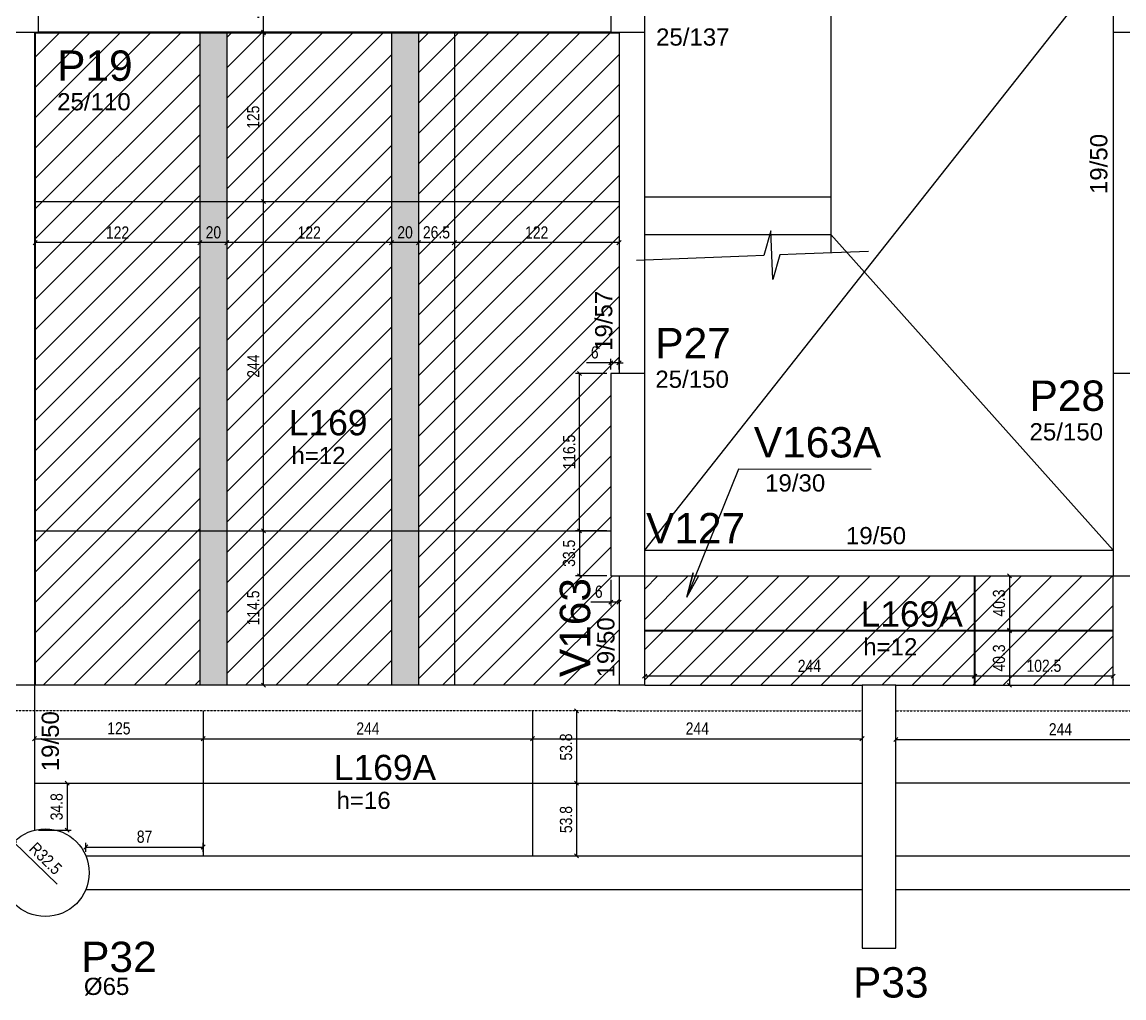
# Model space of a CAD drawing. Header units: millimetres. Extents: x 3165 to 9493, y 682 to 4304.
# Drawn here: x 5408 to 6224, y 1934 to 2658 of the extents above; entities that cross this region are included whole.
import ezdxf

# ---------------------------------------------------------------- set-up
doc = ezdxf.new("R2010")
doc.units = ezdxf.units.MM
doc.linetypes.add('HIDDEN2', pattern=[0.1875, 0.125, -0.0625])
for name, color, linetype in [('1', 3, 'Continuous'), ('210', 3, 'HIDDEN2'), ('212', 3, 'Continuous'), ('213', 3, 'Continuous'), ('216', 3, 'Continuous'), ('220', 5, 'Continuous'), ('221', 1, 'Continuous'), ('222', 6, 'Continuous'), ('226', 4, 'Continuous'), ('230', 3, 'Continuous'), ('233', 6, 'Continuous'), ('249', 1, 'Continuous'), ('COTA', 2, 'Continuous'), ('Painéis', 200, 'Continuous')]:
    doc.layers.add(name, color=color, linetype=linetype)
doc.layers.add('Hachura', color=251, linetype='Continuous', lineweight=9)
doc.layers.add('REAPROVEITAMENTO', color=251, linetype='Continuous', lineweight=9)
doc.styles.add('COTA TECNICA-50', font='techl___.ttf', dxfattribs={"height": 9})
doc.styles.get("Standard").update_dxf_attribs({"font": 'arial.ttf'})
doc.dimstyles.new('COTA PAINEL-50', dxfattribs={"dimtxt": 9, "dimasz": 3, "dimexe": 3, "dimexo": 3, "dimgap": 3, "dimtad": 1, "dimdec": 1, "dimzin": 12, "dimdsep": 46, "dimtxsty": 'COTA TECNICA-50', "dimblk1": 'OBLIQUE', "dimblk2": 'OBLIQUE', "dimsah": 1, "dimcen": 0.9, "dimclrd": 4, "dimclre": 4, "dimclrt": 240, "dimadec": 1, "dimazin": 3, "dimtfac": 1, "dimtdec": 1, "dimtmove": 0, "dimatfit": 3, "dimfxl": 1, "dimtolj": 1, "dimtzin": 12, "dimarcsym": 0})

# ---------------------------------------------------------------- blocks, each defined once
blk = doc.blocks.new('_Oblique')
at = {"color": 0, "linetype": 'ByBlock', "lineweight": -2}
blk.add_line((-0.5, -0.5), (0.5, 0.5), dxfattribs=at)
blk = doc.blocks.new('*D478')
at = {"layer": 'COTA', "color": 4, "lineweight": -2, "transparency": 16777216}
blk.add_line((6139.49, 2247.31), (6139.49, 2207.06), dxfattribs=at)
at = {"layer": 'Defpoints', "color": 0, "transparency": 16777216}
for p in [(6139.49, 2247.31), (6139.49, 2207.06), (6139.49, 2207.06)]:
    blk.add_point(p, dxfattribs=at)
at = {"layer": 'COTA', "color": 4, "lineweight": -2, "transparency": 16777216, "xscale": 3, "yscale": 3, "zscale": 3}
for p, rotation in [((6139.49, 2247.31), 90), ((6139.49, 2207.06), 270)]:
    blk.add_blockref('_Oblique', p, dxfattribs=dict(at, rotation=rotation))
at = {"layer": 'COTA', "color": 240, "transparency": 16777216, "insert": (6131.79, 2227.18), "char_height": 9, "attachment_point": 5, "rotation": 90, "style": 'COTA TECNICA-50'}
blk.add_mtext('\\A1;40.3', dxfattribs=at)
blk = doc.blocks.new('*D479')
at = {"layer": 'COTA', "color": 4, "lineweight": -2, "transparency": 16777216}
for p, q in [((6139.49, 2206.56), (6139.49, 2166.3)), ((6142.49, 2166.3), (6142.49, 2166.3))]:
    blk.add_line(p, q, dxfattribs=at)
at = {"layer": 'Defpoints', "color": 0, "transparency": 16777216}
for p in [(6139.49, 2206.56), (6139.49, 2166.3), (6139.49, 2166.3)]:
    blk.add_point(p, dxfattribs=at)
at = {"layer": 'COTA', "color": 4, "lineweight": -2, "transparency": 16777216, "xscale": 3, "yscale": 3, "zscale": 3}
for p, rotation in [((6139.49, 2206.56), 90), ((6139.49, 2166.3), 270)]:
    blk.add_blockref('_Oblique', p, dxfattribs=dict(at, rotation=rotation))
at = {"layer": 'COTA', "color": 240, "transparency": 16777216, "insert": (6131.79, 2186.43), "char_height": 9, "attachment_point": 5, "rotation": 90, "style": 'COTA TECNICA-50'}
blk.add_mtext('\\A1;40.3', dxfattribs=at)
blk = doc.blocks.new('*D480')
at = {"layer": 'COTA', "color": 4, "lineweight": -2, "transparency": 16777216}
for p, q in [((6216.28, 2173.02), (6113.78, 2173.02)), ((6113.78, 2170.49), (6113.78, 2170.02)), ((6216.28, 2170.49), (6216.28, 2170.02))]:
    blk.add_line(p, q, dxfattribs=at)
at = {"layer": 'Defpoints', "color": 0, "transparency": 16777216}
for p in [(6113.78, 2173.49), (6113.78, 2173.02), (6216.28, 2173.49)]:
    blk.add_point(p, dxfattribs=at)
at = {"layer": 'COTA', "color": 4, "lineweight": -2, "transparency": 16777216, "xscale": 3, "yscale": 3, "zscale": 3, "rotation": 180}
blk.add_blockref('_Oblique', (6113.78, 2173.02), dxfattribs=at)
at = {"layer": 'COTA', "color": 4, "lineweight": -2, "transparency": 16777216, "xscale": 3, "yscale": 3, "zscale": 3}
blk.add_blockref('_Oblique', (6216.28, 2173.02), dxfattribs=at)
at = {"layer": 'COTA', "color": 240, "transparency": 16777216, "insert": (6165.03, 2180.62), "char_height": 9, "attachment_point": 5, "style": 'COTA TECNICA-50'}
blk.add_mtext('\\A1;102.5', dxfattribs=at)
blk = doc.blocks.new('*D481')
at = {"layer": 'COTA', "color": 4, "lineweight": -2, "transparency": 16777216}
blk.add_line((6113.28, 2173.02), (5869.28, 2173.02), dxfattribs=at)
at = {"layer": 'Defpoints', "color": 0, "transparency": 16777216}
for p in [(5869.28, 2173.02), (5869.28, 2173.02), (6113.28, 2173.02)]:
    blk.add_point(p, dxfattribs=at)
at = {"layer": 'COTA', "color": 4, "lineweight": -2, "transparency": 16777216, "xscale": 3, "yscale": 3, "zscale": 3, "rotation": 180}
blk.add_blockref('_Oblique', (5869.28, 2173.02), dxfattribs=at)
at = {"layer": 'COTA', "color": 4, "lineweight": -2, "transparency": 16777216, "xscale": 3, "yscale": 3, "zscale": 3}
blk.add_blockref('_Oblique', (6113.28, 2173.02), dxfattribs=at)
at = {"layer": 'COTA', "color": 240, "transparency": 16777216, "insert": (5991.28, 2180.59), "char_height": 9, "attachment_point": 5, "style": 'COTA TECNICA-50'}
blk.add_mtext('\\A1;244', dxfattribs=at)
blk = doc.blocks.new('*D518')
at = {"layer": 'COTA', "color": 4, "lineweight": -2, "transparency": 16777216}
blk.add_line((5586.95, 2166.3), (5586.95, 2280.8), dxfattribs=at)
at = {"layer": 'Defpoints', "color": 0, "transparency": 16777216}
for p in [(5586.95, 2280.8), (5586.95, 2280.8), (5586.95, 2166.3)]:
    blk.add_point(p, dxfattribs=at)
at = {"layer": 'COTA', "color": 4, "lineweight": -2, "transparency": 16777216, "xscale": 3, "yscale": 3, "zscale": 3}
for p, rotation in [((5586.95, 2280.8), 90), ((5586.95, 2166.3), 270)]:
    blk.add_blockref('_Oblique', p, dxfattribs=dict(at, rotation=rotation))
at = {"layer": 'COTA', "color": 240, "transparency": 16777216, "insert": (5579.36, 2223.55), "char_height": 9, "attachment_point": 5, "rotation": 90, "style": 'COTA TECNICA-50'}
blk.add_mtext('\\A1;114.5', dxfattribs=at)
blk = doc.blocks.new('*D673')
at = {"layer": 'COTA', "color": 4, "lineweight": -2, "transparency": 16777216}
blk.add_line((5586.95, 2280.8), (5586.95, 2524.8), dxfattribs=at)
at = {"layer": 'Defpoints', "color": 0, "transparency": 16777216}
for p in [(5586.95, 2524.8), (5586.95, 2524.8), (5586.95, 2280.8)]:
    blk.add_point(p, dxfattribs=at)
at = {"layer": 'COTA', "color": 4, "lineweight": -2, "transparency": 16777216, "xscale": 3, "yscale": 3, "zscale": 3}
for p, rotation in [((5586.95, 2524.8), 90), ((5586.95, 2280.8), 270)]:
    blk.add_blockref('_Oblique', p, dxfattribs=dict(at, rotation=rotation))
at = {"layer": 'COTA', "color": 240, "transparency": 16777216, "insert": (5579.39, 2402.8), "char_height": 9, "attachment_point": 5, "rotation": 90, "style": 'COTA TECNICA-50'}
blk.add_mtext('\\A1;244', dxfattribs=at)
blk = doc.blocks.new('*D674')
at = {"layer": 'COTA', "color": 4, "lineweight": -2, "transparency": 16777216}
blk.add_line((5586.95, 2524.8), (5586.95, 2649.8), dxfattribs=at)
at = {"layer": 'Defpoints', "color": 0, "transparency": 16777216}
for p in [(5586.95, 2649.8), (5586.95, 2649.8), (5586.95, 2524.8)]:
    blk.add_point(p, dxfattribs=at)
at = {"layer": 'COTA', "color": 4, "lineweight": -2, "transparency": 16777216, "xscale": 3, "yscale": 3, "zscale": 3}
for p, rotation in [((5586.95, 2649.8), 90), ((5586.95, 2524.8), 270)]:
    blk.add_blockref('_Oblique', p, dxfattribs=dict(at, rotation=rotation))
at = {"layer": 'COTA', "color": 240, "transparency": 16777216, "insert": (5579.36, 2587.3), "char_height": 9, "attachment_point": 5, "rotation": 90, "style": 'COTA TECNICA-50'}
blk.add_mtext('\\A1;125', dxfattribs=at)
blk = doc.blocks.new('*D519')
at = {"layer": 'COTA', "color": 4, "lineweight": -2, "transparency": 16777216}
for p, q in [((5586.95, 2650.3), (5586.95, 2671.89)), ((5586.95, 2649.8), (5586.95, 2650.3)), ((5586.95, 2649.8), (5586.95, 2646.8))]:
    blk.add_line(p, q, dxfattribs=at)
at = {"layer": 'Defpoints', "color": 0, "transparency": 16777216}
for p in [(5586.95, 2650.3), (5586.95, 2650.3), (5586.95, 2649.8)]:
    blk.add_point(p, dxfattribs=at)
at = {"layer": 'COTA', "color": 4, "lineweight": -2, "transparency": 16777216, "xscale": 3, "yscale": 3, "zscale": 3}
for p, rotation in [((5586.95, 2650.3), 270), ((5586.95, 2649.8), 90)]:
    blk.add_blockref('_Oblique', p, dxfattribs=dict(at, rotation=rotation))
at = {"layer": 'COTA', "color": 240, "transparency": 16777216, "insert": (5579.36, 2664.1), "char_height": 9, "attachment_point": 5, "rotation": 90, "style": 'COTA TECNICA-50'}
blk.add_mtext('\\A1;.5', dxfattribs=at)
blk = doc.blocks.new('*D675')
at = {"layer": 'COTA', "color": 4, "lineweight": -2, "transparency": 16777216}
for p, q in [((5841.28, 2280.8), (5817.96, 2280.8)), ((5820.96, 2280.8), (5820.96, 2247.31)), ((5841.28, 2247.31), (5817.96, 2247.31))]:
    blk.add_line(p, q, dxfattribs=at)
at = {"layer": 'Defpoints', "color": 0, "transparency": 16777216}
for p in [(5844.28, 2280.8), (5820.96, 2247.31), (5844.28, 2247.31)]:
    blk.add_point(p, dxfattribs=at)
at = {"layer": 'COTA', "color": 4, "lineweight": -2, "transparency": 16777216, "xscale": 3, "yscale": 3, "zscale": 3}
for p, rotation in [((5820.96, 2280.8), 90), ((5820.96, 2247.31), 270)]:
    blk.add_blockref('_Oblique', p, dxfattribs=dict(at, rotation=rotation))
at = {"layer": 'COTA', "color": 240, "transparency": 16777216, "insert": (5813.26, 2264.06), "char_height": 9, "attachment_point": 5, "rotation": 90, "style": 'COTA TECNICA-50'}
blk.add_mtext('\\A1;33.5', dxfattribs=at)
blk = doc.blocks.new('*D520')
at = {"layer": 'COTA', "color": 4, "lineweight": -2, "transparency": 16777216}
for p, q in [((5844.28, 2244.31), (5844.28, 2224.92)), ((5850.28, 2244.31), (5850.28, 2224.92)), ((5844.28, 2227.92), (5829.28, 2227.92)), ((5850.28, 2227.92), (5844.28, 2227.92))]:
    blk.add_line(p, q, dxfattribs=at)
at = {"layer": 'Defpoints', "color": 0, "transparency": 16777216}
for p in [(5844.28, 2247.31), (5850.28, 2247.31), (5844.28, 2227.92)]:
    blk.add_point(p, dxfattribs=at)
at = {"layer": 'COTA', "color": 4, "lineweight": -2, "transparency": 16777216, "xscale": 3, "yscale": 3, "zscale": 3, "rotation": 180}
blk.add_blockref('_Oblique', (5844.28, 2227.92), dxfattribs=at)
at = {"layer": 'COTA', "color": 4, "lineweight": -2, "transparency": 16777216, "xscale": 3, "yscale": 3, "zscale": 3}
blk.add_blockref('_Oblique', (5850.28, 2227.92), dxfattribs=at)
at = {"layer": 'COTA', "color": 240, "transparency": 16777216, "insert": (5835.28, 2235.51), "char_height": 9, "attachment_point": 5, "style": 'COTA TECNICA-50'}
blk.add_mtext('\\A1;6', dxfattribs=at)
blk = doc.blocks.new('*D521')
at = {"layer": 'COTA', "color": 4, "lineweight": -2, "transparency": 16777216}
for p, q in [((5841.28, 2397.31), (5817.96, 2397.31)), ((5820.96, 2280.8), (5820.96, 2397.31)), ((5841.28, 2280.8), (5817.96, 2280.8))]:
    blk.add_line(p, q, dxfattribs=at)
at = {"layer": 'Defpoints', "color": 0, "transparency": 16777216}
for p in [(5820.96, 2397.31), (5844.28, 2397.31), (5844.28, 2280.8)]:
    blk.add_point(p, dxfattribs=at)
at = {"layer": 'COTA', "color": 4, "lineweight": -2, "transparency": 16777216, "xscale": 3, "yscale": 3, "zscale": 3}
for p, rotation in [((5820.96, 2397.31), 90), ((5820.96, 2280.8), 270)]:
    blk.add_blockref('_Oblique', p, dxfattribs=dict(at, rotation=rotation))
at = {"layer": 'COTA', "color": 240, "transparency": 16777216, "insert": (5813.36, 2339.06), "char_height": 9, "attachment_point": 5, "rotation": 90, "style": 'COTA TECNICA-50'}
blk.add_mtext('\\A1;116.5', dxfattribs=at)
blk = doc.blocks.new('*D522')
at = {"layer": 'COTA', "color": 4, "lineweight": -2, "transparency": 16777216}
for p, q in [((5844.28, 2400.31), (5844.28, 2408.31)), ((5850.28, 2400.31), (5850.28, 2408.31)), ((5844.28, 2405.31), (5826.28, 2405.31)), ((5850.28, 2405.31), (5844.28, 2405.31)), ((5850.28, 2405.31), (5853.28, 2405.31))]:
    blk.add_line(p, q, dxfattribs=at)
at = {"layer": 'Defpoints', "color": 0, "transparency": 16777216}
for p in [(5844.28, 2405.31), (5844.28, 2397.31), (5850.28, 2397.31)]:
    blk.add_point(p, dxfattribs=at)
at = {"layer": 'COTA', "color": 4, "lineweight": -2, "transparency": 16777216, "xscale": 3, "yscale": 3, "zscale": 3}
blk.add_blockref('_Oblique', (5844.28, 2405.31), dxfattribs=at)
at = {"layer": 'COTA', "color": 4, "lineweight": -2, "transparency": 16777216, "xscale": 3, "yscale": 3, "zscale": 3, "rotation": 180}
blk.add_blockref('_Oblique', (5850.28, 2405.31), dxfattribs=at)
at = {"layer": 'COTA', "color": 240, "transparency": 16777216, "insert": (5832.28, 2412.9), "char_height": 9, "attachment_point": 5, "style": 'COTA TECNICA-50'}
blk.add_mtext('\\A1;6', dxfattribs=at)
blk = doc.blocks.new('*D676')
at = {"layer": 'COTA', "color": 4, "lineweight": -2, "transparency": 16777216}
for p, q in [((5728.28, 2524.18), (5728.28, 2491.33)), ((5850.28, 2494.33), (5728.28, 2494.33))]:
    blk.add_line(p, q, dxfattribs=at)
at = {"layer": 'Defpoints', "color": 0, "transparency": 16777216}
for p in [(5728.28, 2527.18), (5728.28, 2494.33), (5850.28, 2494.33)]:
    blk.add_point(p, dxfattribs=at)
at = {"layer": 'COTA', "color": 4, "lineweight": -2, "transparency": 16777216, "xscale": 3, "yscale": 3, "zscale": 3, "rotation": 180}
blk.add_blockref('_Oblique', (5728.28, 2494.33), dxfattribs=at)
at = {"layer": 'COTA', "color": 4, "lineweight": -2, "transparency": 16777216, "xscale": 3, "yscale": 3, "zscale": 3}
blk.add_blockref('_Oblique', (5850.28, 2494.33), dxfattribs=at)
at = {"layer": 'COTA', "color": 240, "transparency": 16777216, "insert": (5789.28, 2501.88), "char_height": 9, "attachment_point": 5, "style": 'COTA TECNICA-50'}
blk.add_mtext('\\A1;122', dxfattribs=at)
blk = doc.blocks.new('*D677')
at = {"layer": 'COTA', "color": 4, "lineweight": -2, "transparency": 16777216}
for p, q in [((5701.78, 2524.18), (5701.78, 2491.33)), ((5728.28, 2494.33), (5701.78, 2494.33))]:
    blk.add_line(p, q, dxfattribs=at)
at = {"layer": 'Defpoints', "color": 0, "transparency": 16777216}
for p in [(5701.78, 2527.18), (5701.78, 2494.33), (5728.28, 2494.33)]:
    blk.add_point(p, dxfattribs=at)
at = {"layer": 'COTA', "color": 4, "lineweight": -2, "transparency": 16777216, "xscale": 3, "yscale": 3, "zscale": 3, "rotation": 180}
blk.add_blockref('_Oblique', (5701.78, 2494.33), dxfattribs=at)
at = {"layer": 'COTA', "color": 4, "lineweight": -2, "transparency": 16777216, "xscale": 3, "yscale": 3, "zscale": 3}
blk.add_blockref('_Oblique', (5728.28, 2494.33), dxfattribs=at)
at = {"layer": 'COTA', "color": 240, "transparency": 16777216, "insert": (5715.03, 2501.93), "char_height": 9, "attachment_point": 5, "style": 'COTA TECNICA-50'}
blk.add_mtext('\\A1;26.5', dxfattribs=at)
blk = doc.blocks.new('*D678')
at = {"layer": 'COTA', "color": 4, "lineweight": -2, "transparency": 16777216}
for p, q in [((5681.78, 2524.18), (5681.78, 2491.33)), ((5701.78, 2494.33), (5681.78, 2494.33))]:
    blk.add_line(p, q, dxfattribs=at)
at = {"layer": 'Defpoints', "color": 0, "transparency": 16777216}
for p in [(5681.78, 2527.18), (5681.78, 2494.33), (5701.78, 2494.33)]:
    blk.add_point(p, dxfattribs=at)
at = {"layer": 'COTA', "color": 4, "lineweight": -2, "transparency": 16777216, "xscale": 3, "yscale": 3, "zscale": 3, "rotation": 180}
blk.add_blockref('_Oblique', (5681.78, 2494.33), dxfattribs=at)
at = {"layer": 'COTA', "color": 4, "lineweight": -2, "transparency": 16777216, "xscale": 3, "yscale": 3, "zscale": 3}
blk.add_blockref('_Oblique', (5701.78, 2494.33), dxfattribs=at)
at = {"layer": 'COTA', "color": 240, "transparency": 16777216, "insert": (5691.78, 2501.92), "char_height": 9, "attachment_point": 5, "style": 'COTA TECNICA-50'}
blk.add_mtext('\\A1;20', dxfattribs=at)
blk = doc.blocks.new('*D679')
at = {"layer": 'COTA', "color": 4, "lineweight": -2, "transparency": 16777216}
for p, q in [((5559.78, 2524.18), (5559.78, 2491.33)), ((5681.78, 2494.33), (5559.78, 2494.33))]:
    blk.add_line(p, q, dxfattribs=at)
at = {"layer": 'Defpoints', "color": 0, "transparency": 16777216}
for p in [(5559.78, 2527.18), (5559.78, 2494.33), (5681.78, 2494.33)]:
    blk.add_point(p, dxfattribs=at)
at = {"layer": 'COTA', "color": 4, "lineweight": -2, "transparency": 16777216, "xscale": 3, "yscale": 3, "zscale": 3, "rotation": 180}
blk.add_blockref('_Oblique', (5559.78, 2494.33), dxfattribs=at)
at = {"layer": 'COTA', "color": 4, "lineweight": -2, "transparency": 16777216, "xscale": 3, "yscale": 3, "zscale": 3}
blk.add_blockref('_Oblique', (5681.78, 2494.33), dxfattribs=at)
at = {"layer": 'COTA', "color": 240, "transparency": 16777216, "insert": (5620.78, 2501.88), "char_height": 9, "attachment_point": 5, "style": 'COTA TECNICA-50'}
blk.add_mtext('\\A1;122', dxfattribs=at)
blk = doc.blocks.new('*D680')
at = {"layer": 'COTA', "color": 4, "lineweight": -2, "transparency": 16777216}
for p, q in [((5539.78, 2524.18), (5539.78, 2491.33)), ((5559.78, 2494.33), (5539.78, 2494.33))]:
    blk.add_line(p, q, dxfattribs=at)
at = {"layer": 'Defpoints', "color": 0, "transparency": 16777216}
for p in [(5539.78, 2527.18), (5539.78, 2494.33), (5559.78, 2494.33)]:
    blk.add_point(p, dxfattribs=at)
at = {"layer": 'COTA', "color": 4, "lineweight": -2, "transparency": 16777216, "xscale": 3, "yscale": 3, "zscale": 3, "rotation": 180}
blk.add_blockref('_Oblique', (5539.78, 2494.33), dxfattribs=at)
at = {"layer": 'COTA', "color": 4, "lineweight": -2, "transparency": 16777216, "xscale": 3, "yscale": 3, "zscale": 3}
blk.add_blockref('_Oblique', (5559.78, 2494.33), dxfattribs=at)
at = {"layer": 'COTA', "color": 240, "transparency": 16777216, "insert": (5549.78, 2501.92), "char_height": 9, "attachment_point": 5, "style": 'COTA TECNICA-50'}
blk.add_mtext('\\A1;20', dxfattribs=at)
blk = doc.blocks.new('*D681')
at = {"layer": 'COTA', "color": 4, "lineweight": -2, "transparency": 16777216}
for p, q in [((5417.78, 2519.61), (5417.78, 2491.33)), ((5539.78, 2494.33), (5417.78, 2494.33))]:
    blk.add_line(p, q, dxfattribs=at)
at = {"layer": 'Defpoints', "color": 0, "transparency": 16777216}
for p in [(5417.78, 2522.61), (5417.78, 2494.33), (5539.78, 2494.33)]:
    blk.add_point(p, dxfattribs=at)
at = {"layer": 'COTA', "color": 4, "lineweight": -2, "transparency": 16777216, "xscale": 3, "yscale": 3, "zscale": 3, "rotation": 180}
blk.add_blockref('_Oblique', (5417.78, 2494.33), dxfattribs=at)
at = {"layer": 'COTA', "color": 4, "lineweight": -2, "transparency": 16777216, "xscale": 3, "yscale": 3, "zscale": 3}
blk.add_blockref('_Oblique', (5539.78, 2494.33), dxfattribs=at)
at = {"layer": 'COTA', "color": 240, "transparency": 16777216, "insert": (5478.78, 2501.88), "char_height": 9, "attachment_point": 5, "style": 'COTA TECNICA-50'}
blk.add_mtext('\\A1;122', dxfattribs=at)
blk = doc.blocks.new('*D712')
at = {"layer": 'COTA', "color": 4, "lineweight": -2, "transparency": 16777216}
for p, q in [((6055.28, 2126.01), (6299.28, 2126.01)), ((6055.28, 2123.01), (6055.28, 2123.01)), ((6299.28, 2123.01), (6299.28, 2123.01))]:
    blk.add_line(p, q, dxfattribs=at)
at = {"layer": 'Defpoints', "color": 0, "transparency": 16777216}
for p in [(6055.28, 2126.01), (6299.28, 2126.01), (6299.28, 2126.01)]:
    blk.add_point(p, dxfattribs=at)
at = {"layer": 'COTA', "color": 4, "lineweight": -2, "transparency": 16777216, "xscale": 3, "yscale": 3, "zscale": 3, "rotation": 180}
blk.add_blockref('_Oblique', (6055.28, 2126.01), dxfattribs=at)
at = {"layer": 'COTA', "color": 4, "lineweight": -2, "transparency": 16777216, "xscale": 3, "yscale": 3, "zscale": 3}
blk.add_blockref('_Oblique', (6299.28, 2126.01), dxfattribs=at)
at = {"layer": 'COTA', "color": 240, "transparency": 16777216, "insert": (6177.28, 2133.57), "char_height": 9, "attachment_point": 5, "style": 'COTA TECNICA-50'}
blk.add_mtext('\\A1;244', dxfattribs=at)
blk = doc.blocks.new('*D715')
at = {"layer": 'COTA', "color": 4, "lineweight": -2, "transparency": 16777216}
for p, q in [((5420.28, 2093.55), (5444.42, 2093.55)), ((5441.42, 2093.55), (5441.42, 2058.8)), ((5420.28, 2058.8), (5444.42, 2058.8))]:
    blk.add_line(p, q, dxfattribs=at)
at = {"layer": 'Defpoints', "color": 0, "transparency": 16777216}
for p in [(5417.28, 2093.55), (5417.28, 2058.8), (5441.42, 2058.8)]:
    blk.add_point(p, dxfattribs=at)
at = {"layer": 'COTA', "color": 4, "lineweight": -2, "transparency": 16777216, "xscale": 3, "yscale": 3, "zscale": 3}
for p, rotation in [((5441.42, 2093.55), 90), ((5441.42, 2058.8), 270)]:
    blk.add_blockref('_Oblique', p, dxfattribs=dict(at, rotation=rotation))
at = {"layer": 'COTA', "color": 240, "transparency": 16777216, "insert": (5433.7, 2076.18), "char_height": 9, "attachment_point": 5, "rotation": 90, "style": 'COTA TECNICA-50'}
blk.add_mtext('\\A1;34.8', dxfattribs=at)
blk = doc.blocks.new('*D716')
at = {"layer": 'COTA', "color": 4, "lineweight": -2, "transparency": 16777216}
for p, q in [((5455.28, 2042.8), (5455.28, 2049.32)), ((5542.28, 2042.8), (5542.28, 2049.32)), ((5455.28, 2046.32), (5542.28, 2046.32))]:
    blk.add_line(p, q, dxfattribs=at)
at = {"layer": 'Defpoints', "color": 0, "transparency": 16777216}
for p in [(5542.28, 2046.32), (5455.28, 2039.8), (5542.28, 2039.8)]:
    blk.add_point(p, dxfattribs=at)
at = {"layer": 'COTA', "color": 4, "lineweight": -2, "transparency": 16777216, "xscale": 3, "yscale": 3, "zscale": 3, "rotation": 180}
blk.add_blockref('_Oblique', (5455.28, 2046.32), dxfattribs=at)
at = {"layer": 'COTA', "color": 4, "lineweight": -2, "transparency": 16777216, "xscale": 3, "yscale": 3, "zscale": 3}
blk.add_blockref('_Oblique', (5542.28, 2046.32), dxfattribs=at)
at = {"layer": 'COTA', "color": 240, "transparency": 16777216, "insert": (5498.78, 2053.91), "char_height": 9, "attachment_point": 5, "style": 'COTA TECNICA-50'}
blk.add_mtext('\\A1;87', dxfattribs=at)
blk = doc.blocks.new('*D717')
at = {"layer": 'COTA', "color": 4, "lineweight": -2, "transparency": 16777216}
for p, q in [((5417.28, 2130.38), (5417.28, 2123.64)), ((5417.28, 2126.64), (5542.28, 2126.64)), ((5542.28, 2130.38), (5542.28, 2123.64))]:
    blk.add_line(p, q, dxfattribs=at)
at = {"layer": 'Defpoints', "color": 0, "transparency": 16777216}
for p in [(5417.28, 2133.38), (5542.28, 2133.38), (5542.28, 2126.64)]:
    blk.add_point(p, dxfattribs=at)
at = {"layer": 'COTA', "color": 4, "lineweight": -2, "transparency": 16777216, "xscale": 3, "yscale": 3, "zscale": 3, "rotation": 180}
blk.add_blockref('_Oblique', (5417.28, 2126.64), dxfattribs=at)
at = {"layer": 'COTA', "color": 4, "lineweight": -2, "transparency": 16777216, "xscale": 3, "yscale": 3, "zscale": 3}
blk.add_blockref('_Oblique', (5542.28, 2126.64), dxfattribs=at)
at = {"layer": 'COTA', "color": 240, "transparency": 16777216, "insert": (5479.78, 2134.24), "char_height": 9, "attachment_point": 5, "style": 'COTA TECNICA-50'}
blk.add_mtext('\\A1;125', dxfattribs=at)
blk = doc.blocks.new('*D538')
at = {"layer": 'COTA', "color": 4, "lineweight": -2, "transparency": 16777216}
for p, q in [((5542.28, 2126.64), (5786.28, 2126.64)), ((5542.28, 2124.01), (5542.28, 2123.64)), ((5786.28, 2124.01), (5786.28, 2123.64))]:
    blk.add_line(p, q, dxfattribs=at)
at = {"layer": 'Defpoints', "color": 0, "transparency": 16777216}
for p in [(5542.28, 2127.01), (5786.28, 2127.01), (5786.28, 2126.64)]:
    blk.add_point(p, dxfattribs=at)
at = {"layer": 'COTA', "color": 4, "lineweight": -2, "transparency": 16777216, "xscale": 3, "yscale": 3, "zscale": 3, "rotation": 180}
blk.add_blockref('_Oblique', (5542.28, 2126.64), dxfattribs=at)
at = {"layer": 'COTA', "color": 4, "lineweight": -2, "transparency": 16777216, "xscale": 3, "yscale": 3, "zscale": 3}
blk.add_blockref('_Oblique', (5786.28, 2126.64), dxfattribs=at)
at = {"layer": 'COTA', "color": 240, "transparency": 16777216, "insert": (5664.28, 2134.21), "char_height": 9, "attachment_point": 5, "style": 'COTA TECNICA-50'}
blk.add_mtext('\\A1;244', dxfattribs=at)
blk = doc.blocks.new('*D718')
at = {"layer": 'COTA', "color": 4, "lineweight": -2, "transparency": 16777216}
blk.add_line((5786.28, 2126.64), (6030.28, 2126.64), dxfattribs=at)
at = {"layer": 'Defpoints', "color": 0, "transparency": 16777216}
for p in [(5786.28, 2126.64), (6030.28, 2126.64), (6030.28, 2126.64)]:
    blk.add_point(p, dxfattribs=at)
at = {"layer": 'COTA', "color": 4, "lineweight": -2, "transparency": 16777216, "xscale": 3, "yscale": 3, "zscale": 3, "rotation": 180}
blk.add_blockref('_Oblique', (5786.28, 2126.64), dxfattribs=at)
at = {"layer": 'COTA', "color": 4, "lineweight": -2, "transparency": 16777216, "xscale": 3, "yscale": 3, "zscale": 3}
blk.add_blockref('_Oblique', (6030.28, 2126.64), dxfattribs=at)
at = {"layer": 'COTA', "color": 240, "transparency": 16777216, "insert": (5908.28, 2134.21), "char_height": 9, "attachment_point": 5, "style": 'COTA TECNICA-50'}
blk.add_mtext('\\A1;244', dxfattribs=at)
blk = doc.blocks.new('*D719')
at = {"layer": 'COTA', "color": 4, "lineweight": -2, "transparency": 16777216}
blk.add_line((5818.77, 2147.3), (5818.77, 2093.55), dxfattribs=at)
at = {"layer": 'Defpoints', "color": 0, "transparency": 16777216}
for p in [(5818.77, 2147.3), (5818.77, 2093.55), (5818.77, 2093.55)]:
    blk.add_point(p, dxfattribs=at)
at = {"layer": 'COTA', "color": 4, "lineweight": -2, "transparency": 16777216, "xscale": 3, "yscale": 3, "zscale": 3}
for p, rotation in [((5818.77, 2147.3), 90), ((5818.77, 2093.55), 270)]:
    blk.add_blockref('_Oblique', p, dxfattribs=dict(at, rotation=rotation))
at = {"layer": 'COTA', "color": 240, "transparency": 16777216, "insert": (5811.05, 2120.43), "char_height": 9, "attachment_point": 5, "rotation": 90, "style": 'COTA TECNICA-50'}
blk.add_mtext('\\A1;53.8', dxfattribs=at)
blk = doc.blocks.new('*D720')
at = {"layer": 'COTA', "color": 4, "lineweight": -2, "transparency": 16777216}
blk.add_line((5818.77, 2093.55), (5818.77, 2039.8), dxfattribs=at)
at = {"layer": 'Defpoints', "color": 0, "transparency": 16777216}
for p in [(5818.77, 2093.55), (5818.77, 2039.8), (5818.77, 2039.8)]:
    blk.add_point(p, dxfattribs=at)
at = {"layer": 'COTA', "color": 4, "lineweight": -2, "transparency": 16777216, "xscale": 3, "yscale": 3, "zscale": 3}
for p, rotation in [((5818.77, 2093.55), 90), ((5818.77, 2039.8), 270)]:
    blk.add_blockref('_Oblique', p, dxfattribs=dict(at, rotation=rotation))
at = {"layer": 'COTA', "color": 240, "transparency": 16777216, "insert": (5811.05, 2066.68), "char_height": 9, "attachment_point": 5, "rotation": 90, "style": 'COTA TECNICA-50'}
blk.add_mtext('\\A1;53.8', dxfattribs=at)
blk = doc.blocks.new('*D759')
at = {"layer": 'COTA', "color": 4, "lineweight": -2, "transparency": 16777216}
blk.add_line((5434, 2018.81), (5401.99, 2049.97), dxfattribs=at)
at = {"layer": 'Defpoints', "color": 0, "transparency": 16777216}
for p in [(5401.99, 2049.97), (5425.28, 2027.3)]:
    blk.add_point(p, dxfattribs=at)
at = {"layer": 'COTA', "color": 4, "lineweight": -2, "transparency": 16777216, "xscale": 3, "yscale": 3, "zscale": 3, "rotation": 135.7761206201744}
blk.add_blockref('_Oblique', (5401.99, 2049.97), dxfattribs=at)
at = {"layer": 'COTA', "color": 240, "transparency": 16777216, "insert": (5425.51, 2037.82), "char_height": 9, "attachment_point": 5, "rotation": 315.77612, "style": 'COTA TECNICA-50'}
blk.add_mtext('\\A1;R32.5', dxfattribs=at)

msp = doc.modelspace()

# ---------------------------------------------------------------- hatches: boundary and pattern name
at = {"layer": 'Hachura', "linetype": 'ByBlock'}
h = msp.add_hatch(color=256, dxfattribs=at)
h.dxf.hatch_style = 1
h.paths.add_polyline_path([(5559.78, 2166.3), (5539.78, 2166.3), (5539.78, 2649.8), (5559.78, 2649.8)])
h = msp.add_hatch(color=256, dxfattribs=at)
h.dxf.hatch_style = 1
h.paths.add_polyline_path([(5701.78, 2166.3), (5681.78, 2166.3), (5681.78, 2649.8), (5701.78, 2649.8)])
at = {"layer": 'REAPROVEITAMENTO', "linetype": 'ByBlock'}
h = msp.add_hatch(dxfattribs=at)
h.set_pattern_fill('ANSI31', color=256, scale=5, style=2)
h.set_pattern_definition([(45, (129.867, 82.83), (-11.22532, 11.22532), [])])
h.paths.add_polyline_path([(5417.78, 2649.8), (5539.78, 2649.8), (5539.78, 2166.3), (5417.78, 2166.3)])
h = msp.add_hatch(dxfattribs=at)
h.set_pattern_fill('ANSI31', color=256, scale=5, style=2)
h.set_pattern_definition([(45, (-12.133, 82.83), (-11.22532, 11.22532), [])])
h.paths.add_polyline_path([(5559.78, 2649.8), (5681.78, 2649.8), (5681.78, 2166.3), (5559.78, 2166.3)])
h = msp.add_hatch(dxfattribs=at)
h.set_pattern_fill('ANSI31', color=256, scale=5, style=2)
h.set_pattern_definition([(45, (-180.633, 82.83), (-11.22532, 11.22532), [])])
h.paths.add_polyline_path([(5844.28, 2247.31), (5850.28, 2247.31), (5850.28, 2166.3), (5701.78, 2166.3), (5701.78, 2649.8), (5850.28, 2649.8), (5850.28, 2397.31), (5844.28, 2397.31)])
h = msp.add_hatch(dxfattribs=at)
h.set_pattern_fill('ANSI31', color=256, scale=5, style=2)
h.set_pattern_definition([(45, (-546.633, 42.327), (-11.22532, 11.22532), [])])
h.paths.add_polyline_path([(6216.28, 2166.3), (6216.28, 2247.31), (5869.28, 2247.31), (5869.28, 2166.3)])

# ---------------------------------------------------------------- linework, layer by layer
at = {"layer": '1'}
for p, q in [((5417.28, 2650.3), (5417.28, 2058.79)), ((5844.28, 2650.3), (5420.28, 2650.3)), ((5869.28, 2266.31), (6216.28, 2266.31)), ((5869.28, 2247.31), (6216.28, 2247.31)), ((5869.28, 2166.3), (5869.28, 2247.31)), ((6216.28, 2166.3), (6216.28, 2247.31)), ((5869.28, 2166.3), (4001.28, 2166.3)), ((5869.28, 2166.3), (5909.13, 2166.3)), ((5908.28, 2166.3), (6030.28, 2166.3)), ((6055.28, 2166.3), (6235.28, 2166.3)), ((5455.28, 2039.8), (6030.28, 2039.8)), ((6055.28, 2039.8), (6630.35, 2039.8)), ((5455.28, 2014.8), (6030.28, 2014.8)), ((6055.28, 2014.8), (6630.35, 2014.8))]:
    msp.add_line(p, q, dxfattribs=at)
for points in [[(5850.28, 2650.24), (5850.28, 2397.31)], [(5869.28, 2397.31), (5869.28, 2650.24)], [(6216.28, 2650.3), (6216.28, 2397.31)], [(5850.28, 2247.31), (5850.28, 2166.3)]]:
    msp.add_lwpolyline(points, dxfattribs=at)
at = {"layer": '210'}
for p, q in [((5850.28, 2147.3), (4001.28, 2147.3)), ((5850.28, 2147.3), (6030.28, 2147.3)), ((6055.28, 2147.3), (6235.28, 2147.3))]:
    msp.add_line(p, q, dxfattribs=at)
at = {"layer": '221'}
for p, q in [((5869.28, 2266.31), (6216.28, 2706.31)), ((6007.28, 2500.36), (6216.28, 2266.31))]:
    msp.add_line(p, q, dxfattribs=at)
msp.add_lwpolyline([(6036.95, 2326.08), (5938.88, 2326.5), (5900.4, 2231.43), (5905.1, 2249.58), (5900.4, 2231.43), (5909.64, 2247.74)], dxfattribs=at)
at = {"layer": '222'}
for points in [[(5869.28, 2787.3), (5844.28, 2787.3), (5844.28, 2650.3), (5869.28, 2650.3), (5869.28, 2787.3)], [(6216.28, 2650.3), (6241.28, 2650.3), (6241.28, 2787.3), (6216.28, 2787.3), (6216.28, 2650.3)], [(5395.28, 2650.3), (5420.28, 2650.3), (5420.28, 2760.3), (5395.28, 2760.3), (5395.28, 2650.3)], [(5844.28, 2247.31), (5869.28, 2247.31), (5869.28, 2397.31), (5844.28, 2397.31), (5844.28, 2247.31)], [(6216.28, 2247.31), (6241.28, 2247.31), (6241.28, 2397.31), (6216.28, 2397.31), (6216.28, 2247.31)], [(6030.28, 1971.3), (6055.28, 1971.3), (6055.28, 2166.3), (6030.28, 2166.3), (6030.28, 1971.3)]]:
    msp.add_lwpolyline(points, dxfattribs=at)
msp.add_circle((5425.28, 2027.3), 32.5, dxfattribs=at)
at = {"layer": '230'}
for p, q in [((6007.28, 2706.36), (6007.28, 2486.77)), ((5869.28, 2528.36), (6007.28, 2528.36)), ((5869.28, 2500.36), (6007.28, 2500.36))]:
    msp.add_line(p, q, dxfattribs=at)
at = {"layer": '249'}
msp.add_lwpolyline([(6035.18, 2487.85), (5981.48, 2485.78), (5969.46, 2485.25), (5964.24, 2466.97), (5962.67, 2503.02), (5957.44, 2484.73), (5945.43, 2484.21), (5863.16, 2481.04)], dxfattribs=at)
at = {"layer": 'Painéis'}
for p, q in [((5417.78, 2649.8), (5417.78, 2166.3)), ((5417.78, 2649.8), (5850.28, 2649.8)), ((5539.78, 2649.8), (5539.78, 2166.3)), ((5559.78, 2649.8), (5559.78, 2166.3)), ((5681.78, 2649.8), (5681.78, 2166.3)), ((5701.78, 2649.8), (5701.78, 2166.3)), ((5728.28, 2649.8), (5728.28, 2166.3)), ((5417.78, 2524.8), (5850.28, 2524.8)), ((5417.78, 2280.8), (5844.28, 2280.8)), ((6113.28, 2247.31), (6113.28, 2166.3)), ((6113.78, 2247.31), (6113.78, 2166.3)), ((5869.28, 2207.06), (6216.28, 2207.06)), ((5869.28, 2206.56), (6216.28, 2206.56)), ((5542.28, 2147.3), (5542.28, 2039.8)), ((5786.28, 2147.3), (5786.28, 2039.8)), ((5417.28, 2093.55), (6030.28, 2093.55)), ((6668.28, 2093.55), (6055.28, 2093.55))]:
    msp.add_line(p, q, dxfattribs=at)

# ---------------------------------------------------------------- texts
at = {"layer": '212'}
for s, p in [('19/50', (6212.04, 2530.35)), ('19/57', (5845.3, 2414.07)), ('19/50', (5846.87, 2172.01)), ('19/50', (5435.31, 2102.46))]:
    msp.add_text(s, height=12.75, rotation=90, dxfattribs=at).set_placement(p)
for s, p in [('19/30', (5958.48, 2309.85)), ('19/50', (6018.39, 2270.78))]:
    msp.add_text(s, height=12.75, dxfattribs=at).set_placement(p)
at = {"layer": '213'}
for s, p in [('25/137', (5877.69, 2640.39)), ('25/110', (5434.04, 2592.42)), ('25/150', (5877.18, 2386.71)), ('25/150', (6154.4, 2347.76)), ('%%c65', (5453.87, 1936.66))]:
    msp.add_text(s, height=12.75, dxfattribs=at).set_placement(p)
at = {"layer": '216'}
for s, p in [('h=12', (5607.6, 2330.17)), ('h=12', (6031.18, 2188.37)), ('h=16', (5640.99, 2074.57))]:
    msp.add_text(s, height=12.75, dxfattribs=at).set_placement(p)
at = {"layer": '220'}
for s, p in [('P19', (5434.04, 2614.29)), ('P27', (5877.18, 2408.57)), ('P28', (6154.4, 2369.63)), ('P32', (5451.83, 1953.63)), ('P33', (6023.64, 1934.74))]:
    msp.add_text(s, height=22.5, dxfattribs=at).set_placement(p)
at = {"layer": '226'}
for s, p in [('L169', (5605.68, 2351.5)), ('L169A', (6029.26, 2209.7)), ('L169A', (5639.06, 2095.9))]:
    msp.add_text(s, height=18.75, dxfattribs=at).set_placement(p)
at = {"layer": '233'}
for s, p in [('V163A', (5950.15, 2335.08)), ('V127', (5870.32, 2271.44))]:
    msp.add_text(s, height=22.5, dxfattribs=at).set_placement(p)
msp.add_text('V163', height=22.5, rotation=90, dxfattribs=at).set_placement((5828.91, 2172.29))

# ---------------------------------------------------------------- dimensions: what is measured, and where the dimension line sits
at = {"layer": 'COTA'}
for base, p1, p2, picture, middle in [((5586.95, 2650.3), (5586.95, 2649.8), (5586.95, 2650.3), '*D519', (5579.36, 2664.1)), ((5586.95, 2649.8), (5586.95, 2524.8), (5586.95, 2649.8), '*D674', (5579.36, 2587.3)), ((5586.95, 2524.8), (5586.95, 2280.8), (5586.95, 2524.8), '*D673', (5579.39, 2402.8)), ((5820.96, 2397.31), (5844.28, 2280.8), (5844.28, 2397.31), '*D521', (5813.36, 2339.06)), ((5586.95, 2280.8), (5586.95, 2166.3), (5586.95, 2280.8), '*D518', (5579.36, 2223.55)), ((5820.96, 2247.31), (5844.28, 2280.8), (5844.28, 2247.31), '*D675', (5813.26, 2264.06)), ((6139.4912, 2207.0552), (6139.4912, 2247.3066), (6139.4912, 2207.0552), '*D478', (6131.7938, 2227.1809)), ((6139.49, 2166.3), (6139.49, 2206.56), (6139.49, 2166.3), '*D479', (6131.79, 2186.43)), ((5818.77004, 2093.55371), (5818.77004, 2147.30373), (5818.77004, 2093.55371), '*D719', (5811.05293, 2120.42872)), ((5441.42192, 2058.80369), (5417.27566, 2093.55371), (5417.27566, 2058.80369), '*D715', (5433.70482, 2076.1787)), ((5818.77004, 2039.80369), (5818.77004, 2093.55371), (5818.77004, 2039.80369), '*D720', (5811.05293, 2066.6787))]:
    dim = msp.add_linear_dim(base=base, p1=p1, p2=p2, angle=90, dimstyle='COTA PAINEL-50', dxfattribs=at)
    dim.commit()
    dim.dimension.update_dxf_attribs({"geometry": picture, "text_midpoint": middle})
for base, p1, p2, picture, middle in [((5417.78, 2494.33), (5539.78, 2494.33), (5417.78, 2522.61), '*D681', (5478.78, 2501.88)), ((5539.78, 2494.33), (5559.78, 2494.33), (5539.78, 2527.18), '*D680', (5549.78, 2501.92)), ((5559.78, 2494.33), (5681.78, 2494.33), (5559.78, 2527.18), '*D679', (5620.78, 2501.88)), ((5681.78, 2494.33), (5701.78, 2494.33), (5681.78, 2527.18), '*D678', (5691.78, 2501.92)), ((5728.28, 2494.33), (5850.28, 2494.33), (5728.28, 2527.18), '*D676', (5789.28, 2501.88)), ((5844.28, 2405.31), (5850.28, 2397.31), (5844.28, 2397.31), '*D522', (5832.28, 2412.9)), ((5844.28, 2227.92), (5850.28, 2247.31), (5844.28, 2247.31), '*D520', (5835.28, 2235.51)), ((5869.28, 2173.02), (6113.28, 2173.02), (5869.28, 2173.02), '*D481', (5991.28, 2180.59)), ((6113.78, 2173.02), (6216.28, 2173.49), (6113.78, 2173.49), '*D480', (6165.03, 2180.62)), ((5542.28, 2126.64), (5417.28, 2133.38), (5542.28, 2133.38), '*D717', (5479.78, 2134.24)), ((5786.28, 2126.64), (5542.28, 2127.01), (5786.28, 2127.01), '*D538', (5664.28, 2134.21)), ((6030.28, 2126.64), (5786.28, 2126.64), (6030.28, 2126.64), '*D718', (5908.28, 2134.21)), ((6299.28, 2126.01), (6055.28, 2126.01), (6299.28, 2126.01), '*D712', (6177.28, 2133.57)), ((5542.28, 2046.32), (5455.28, 2039.8), (5542.28, 2039.8), '*D716', (5498.78, 2053.91))]:
    dim = msp.add_linear_dim(base=base, p1=p1, p2=p2, dimstyle='COTA PAINEL-50', dxfattribs=at)
    dim.commit()
    dim.dimension.update_dxf_attribs({"geometry": picture, "text_midpoint": middle})
dim = msp.add_linear_dim(base=(5701.78, 2494.33), p1=(5728.28, 2494.33), p2=(5701.78, 2527.18), dimstyle='COTA PAINEL-50', dxfattribs=at)
dim.commit()
dim.dimension.update_dxf_attribs({"geometry": '*D677', "text_midpoint": (5715.03, 2494.33), "dimtype": 160})
dim = msp.add_radius_dim(center=(5425.28, 2027.3), mpoint=(5401.99, 2049.97), dimstyle='COTA PAINEL-50', dxfattribs=at)
dim.commit()
dim.dimension.update_dxf_attribs({"geometry": '*D759', "text_midpoint": (5420.14, 2032.3), "dimtype": 164})

doc.saveas('drawing.dxf')
